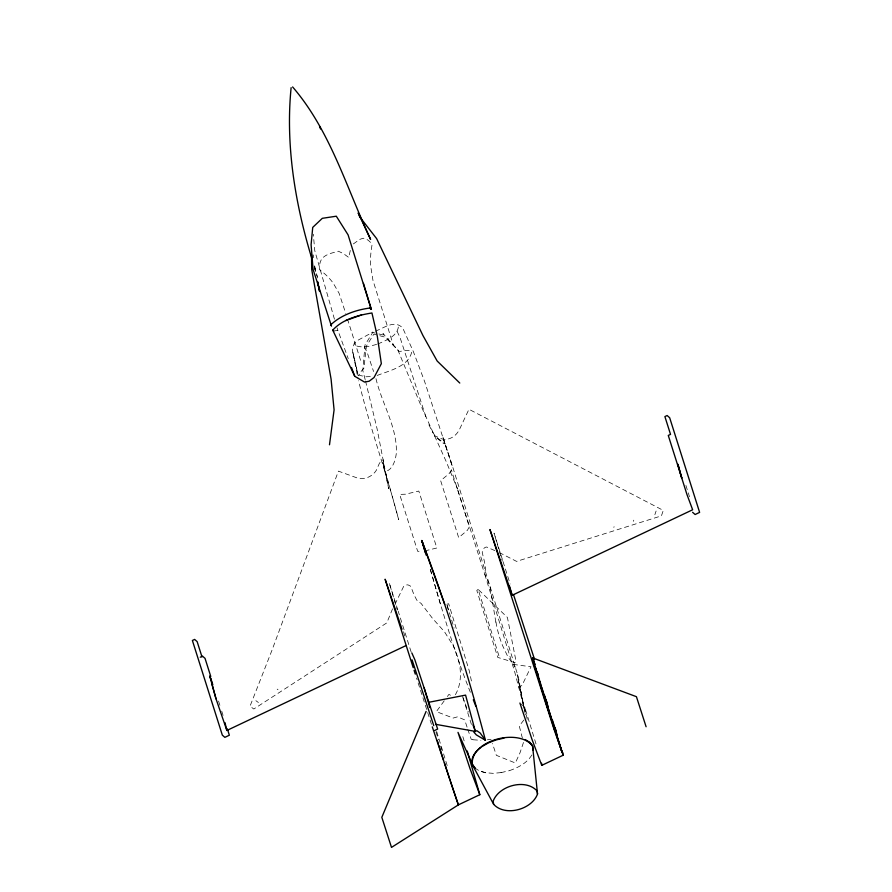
<?xml version="1.0" encoding="UTF-8"?>
<svg xmlns="http://www.w3.org/2000/svg" width="892" height="892" viewBox="0 0 892 892"><rect width="100%" height="100%" fill="white"/><g stroke="black" fill="none" stroke-linecap="round" stroke-linejoin="round"><path stroke-width="0.67" stroke-dasharray="4.46 3.34" d="M350.288 250.451L348.75 257.476L343.52 253.662L338.391 251.221C332.348 253.005 324.498 254.175 321.131 260.04A17.193 16.156 -17.2 0 0 319.492 266.184L319.358 269.54L323.06 272.428A69.877 61.448 -17.3 0 1 333.218 283.143L339.06 293.245L345.784 313.471M365.185 379.646L362.799 370.526L365.006 344.936L372.912 332.158L356.967 340.755L354.291 343.208L352.262 349.932L358.272 375.733L352.741 351.883L357.893 378.085M523.86 720.078L519.255 725.91L522.868 740.037M523.481 742.467L520.025 752.725L515.342 762.994L496.353 755.323L492.473 743.504M613.841 527.406L614.086 526.67M633.387 521.329L633.788 520.159M654.873 514.651L656.088 511.06M392.547 608.823L386.805 622.884L253.807 709.006L250.016 706.219L272.093 649.956L338.414 471.132L357.268 477.989A16.312 14.294 -35.3 0 0 365.787 478.056L367.917 477.365A16.145 14.239 -39.4 0 0 376.357 470.24L379.524 463.037L383.292 459.77L383.504 465.68L384.931 471.545C392.837 470.296 395.669 459.614 396.394 452.601C397.107 426.655 381.698 403.284 375.945 378.509M495.84 622.181L489.853 585.698L484.412 573.199L456.983 487.567L457.406 488.838L446.156 461.443L421.771 407.521L397.754 349.731L382.958 333.586L385.054 335.437L378.464 333.853M455.399 694.712C460.35 686.126 461.264 675.802 459.759 666.134A97.596 81.607 11.9 0 0 453.069 645.462L444.573 631.882L432.352 618.178L420.968 603.26L417.567 601.375A82.242 72.152 -25.5 0 1 412.093 589.779L410.465 586.089L408.123 584.929A4.839 4.248 -25.5 0 0 403.675 586.345L395.613 603.025L395.056 602.546M444.216 700.833L436.366 711.604L453.203 718.071L457.485 716.833L464.687 719.877L467.386 728.106M447.371 696.507L448.944 694.355L451.687 695.961M531.833 754.978C526.938 763.251 517.851 767.767 509.053 770.755M478.168 589.411L476.807 590.415L497.758 657.404L514.729 662.578L516.089 661.574L507.414 617.454L478.168 589.411L499.107 656.412L497.758 657.404M353.355 243.929L359.699 239.424L363.155 238.231L365.72 238.911A17.193 13.859 -80.4 0 1 370.236 242.145L372.075 244.564L371.295 249.57A69.877 52.004 -70.4 0 0 370.593 265.437L372.956 280.344L393.26 344.836M375.409 331.122C383.917 328.211 394.699 319.169 402.805 328.167L413.42 351.771L424.592 381.442L452.367 466.483L442.555 436.166L451.932 464.453L518.33 676.928L524.741 711.481L517.215 674.742L525.02 712.819M377.784 344.011C385.723 340.499 397.486 336.373 398.434 326.416L397.754 324.822M377.149 375.476C389.313 370.615 407.99 366.802 411.636 352.373L411.011 350.768L407.666 350.333L399.248 351.47L385.121 337.176L373.815 334.121L366.456 346.018L363.88 368.229L359.666 373.068L359.309 375.264L365.765 376.792L371.105 376.569M376.591 344.357C369.589 346.453 361.606 348.348 354.637 345.26L354.291 343.208M446.803 604.274L448.665 603.75L469.292 670.896L471.835 682.893M491.068 739.267L487.389 739.791M501.014 772.628L509.187 770.721M333.753 331.077L337.845 330.263L348.248 358.662M424.793 550.91L436.835 547.989L418.816 491.057L405.47 494.201L399.672 494.402L417.69 551.334L422.329 551.178M372.912 332.158L371.886 332.281L377.149 333.541M501.17 772.595L493.086 773.342L486.017 772.762L479.863 771.056M473.016 739.758L480.899 740.338M472.872 739.724L471.232 739.267L467.676 729.11M485.794 772.807L479.628 771.089L475.269 768.28M494.87 550.609L486.664 547.019A4.839 3.746 -66 0 0 483.096 549.405L482.204 552.103L483.085 556.14A82.242 63.678 -66 0 1 485.605 569.141L484.412 573.199L514.651 671.698L524.451 709.274M277.189 689.126L278.003 689.717M255.904 700.688L258.39 702.517M500.445 553.352L499.888 552.862L516.58 561.391L661.429 515.855L663.28 510.402L468.947 409.283L459.425 429.587A16.312 13.246 -60.9 0 1 453.738 436.389L451.965 437.526A16.145 13.436 -59.9 0 1 442.231 439.02L434.259 435.619L445.242 443.96L441.986 442.577L436.121 437.136L432.43 432.007L427.892 422.697M520.895 703.877L524.775 707.289L536.772 746.403M397.063 331.278L400.04 337.488L426.677 419.195M364.371 346.765L367.348 352.976L373.581 371.529M470.363 692.248C454.151 651.807 442.086 609.849 429.866 568.081M462.591 696.529L468.267 712.028M435.965 731.942L438.496 739.68M411.156 652.019L398.211 611.254M431.46 724.315L416.553 678.02M360.58 360.323L348.136 321.109M685.903 485.404L689.494 496.733M502.308 559.228L494.034 533.115L502.274 560.89M503.043 561.581L510.135 583.981M463.015 697.845L471.768 725.519M337.109 327.944L337.845 330.263M397.843 610.083L389.202 582.788L397.096 609.426M218.551 701.067L220.146 706.096M221.729 711.136L223.323 716.176M462.837 736.636L464.453 741.865M436.679 731.507L447.751 767.41M440.615 746.125L441.819 750.038M447.104 605.233L454.117 628.102M334.444 319.18L314.776 250.674L313.326 234.239M314.452 267.344L317.139 276.453M430.468 569.687L440.983 606.136M403.53 631.726L405.046 637.022M314.385 266.162L318.031 279.096M447.16 605.601L448.576 610.92M365.53 380.951L377.06 428.717L388.711 488.66L382.534 461.376L398.691 519.713C386.559 473.028 369.868 427.658 358.584 380.739M314.43 267.533L314.999 270.165M495.93 621.992L496.465 624.902A97.596 56.709 -82.9 0 0 502.664 645.797L508.05 657.103L515.297 667.183L514.751 666.848L512.376 664.295L531.019 666.759L521.965 685.491L518.977 686.907L521.274 692.783L522.946 702.918M524.775 707.289L527.741 721.996M314.675 265.872L315.946 272.528M525.21 713.689L525.399 714.838M313.259 254.922L313.605 257.665M451.352 469.917L449.334 473.418L440.659 480.699L458.678 537.631L467.341 530.35L469.37 526.849L451.352 469.917"/><path stroke-width="1.34" d="M291.127 87.65C285.407 144.883 295.074 203.465 311.754 258.245M329.494 444.785L334.087 409.874L331.077 379.089L311.709 269.351L311.509 254.61M537.53 794.025C531.911 809.579 505.151 816.927 493.644 804.305L472.269 764.622C470.151 740.048 519.055 727.816 532.591 746.069L537.53 794.025L537.029 790.914C525.522 778.292 498.762 785.64 493.142 801.206L493.644 804.305M426.097 711.403L381.821 817.317L391.499 847.4L458.365 804.874L479.818 794.705L467.263 750.997M330.553 325.045C340.711 315.199 355.73 309.914 369.678 308.063L371.195 309.134L348.092 234.886L336.306 216.21L322.313 218.317L312.724 227.393L311.096 244.72L313.07 269.339L331.478 326.16M332.738 330.129C342.495 319.358 357.993 315.21 371.942 312.981L377.283 336.028L381.341 363.691L374.049 377.506L369.154 381.23L364.471 382.044L354.76 376.29L332.738 330.129L333.753 331.077M480.799 747.529C475.514 751.332 470.207 757.698 472.537 764.611L475.269 768.28M481.825 746.66L488.403 742.891L495.941 739.97L503.958 738.097M200.254 657.214L202.506 656.144L205.037 658.363L210.768 676.482M212.82 684.721L209.843 676.203L216.02 698.837L226.869 730.47L406.128 645.529M519.924 703.019L531.955 739.278L541.756 765.358L563.198 755.201L554.188 729.801L489.953 529.525L512.175 595.276L692.638 509.767L686.963 494.514L668.275 435.441L670.528 434.382L664.897 416.586L667.138 415.527L669.669 417.746L699.618 512.387L695.124 514.517L692.593 512.298M434.649 730.492L437.637 729.076L414.825 659.69L411.825 652.922M345.851 320.562L361.561 314.898M435.709 724.337L475.347 731.407L465.579 695.113L428.327 702.383L424.202 687.977M485.449 740.293L476.328 734.885L473.853 732.109L476.841 730.693L480.197 733.046L485.449 740.293C467.586 672.668 446.591 605.947 421.805 540.519L425.261 552.326M525.187 739.546L529.848 742.412L532.591 746.069L533.226 750.328M369.678 308.063L371.284 309.212L363.445 283.322M646.098 726.757L636.42 696.685L532.546 657.872L543.306 694.567L561.915 752.012L562.885 752.859M459.781 383.047L437.169 361.026L422.942 335.559L376.614 238.588L359.744 216.923L358.205 212.887L370.593 239.379C346.497 187.866 330.408 130.812 292.609 86.937M529.792 742.334L532.546 746.013M472.269 764.622L475.012 768.291M472.537 764.611L457.986 732.365L470.017 768.636L479.818 794.705M554.768 730.314L532.435 659.322L563.198 755.201M473.295 699.785L475.748 706.074M319.537 126.396L320.529 128.972M351.504 367.471L354.76 376.29M472.983 724.94L475.347 731.407M444.729 604.363L421.805 540.519L426.131 555.103M412.059 659.835L433.757 725.653M209.843 676.203L211.649 681.466M402.013 629.261L385.121 579.198L413.241 667.718M534.698 664.306L532.546 657.872L534.665 664.462M533.606 660.348L534.877 664.217M450.348 781.269L458.365 804.874L432.297 726.88M534.509 659.299L513.469 594.529M538.489 676.326L537.207 672.378L538.445 676.348M546.127 700.053L547.398 704.011M555.047 727.727L556.318 731.685M414.066 670.293L415.304 674.151M544.343 694.812L548.134 706.687M552.349 719.877L556.987 734.395M438.897 745.567L443.569 760.129M444.417 762.772L449.936 779.987M227.349 728.864L229.355 735.22L224.862 737.349L222.331 735.131L192.382 640.478L194.634 639.419L197.154 641.638L201.982 656.891M535.434 667.16L540.82 684.398M541.645 687.041L558.604 741.397M559.429 744.051L561.915 752.012M437.27 740.327L438.474 744.24M509.499 586.022L512.175 595.276M679.47 469.939L681.789 478.145L677.953 464.42M211.839 683.863L216.02 698.837M428.684 703.665L429.743 707.49M677.92 464.297L679.158 468.813M224.985 722.643L226.869 730.47M317.541 281.972L319.526 291.16L317.742 281.85M541.634 763.195L541.756 765.358"/></g></svg>
